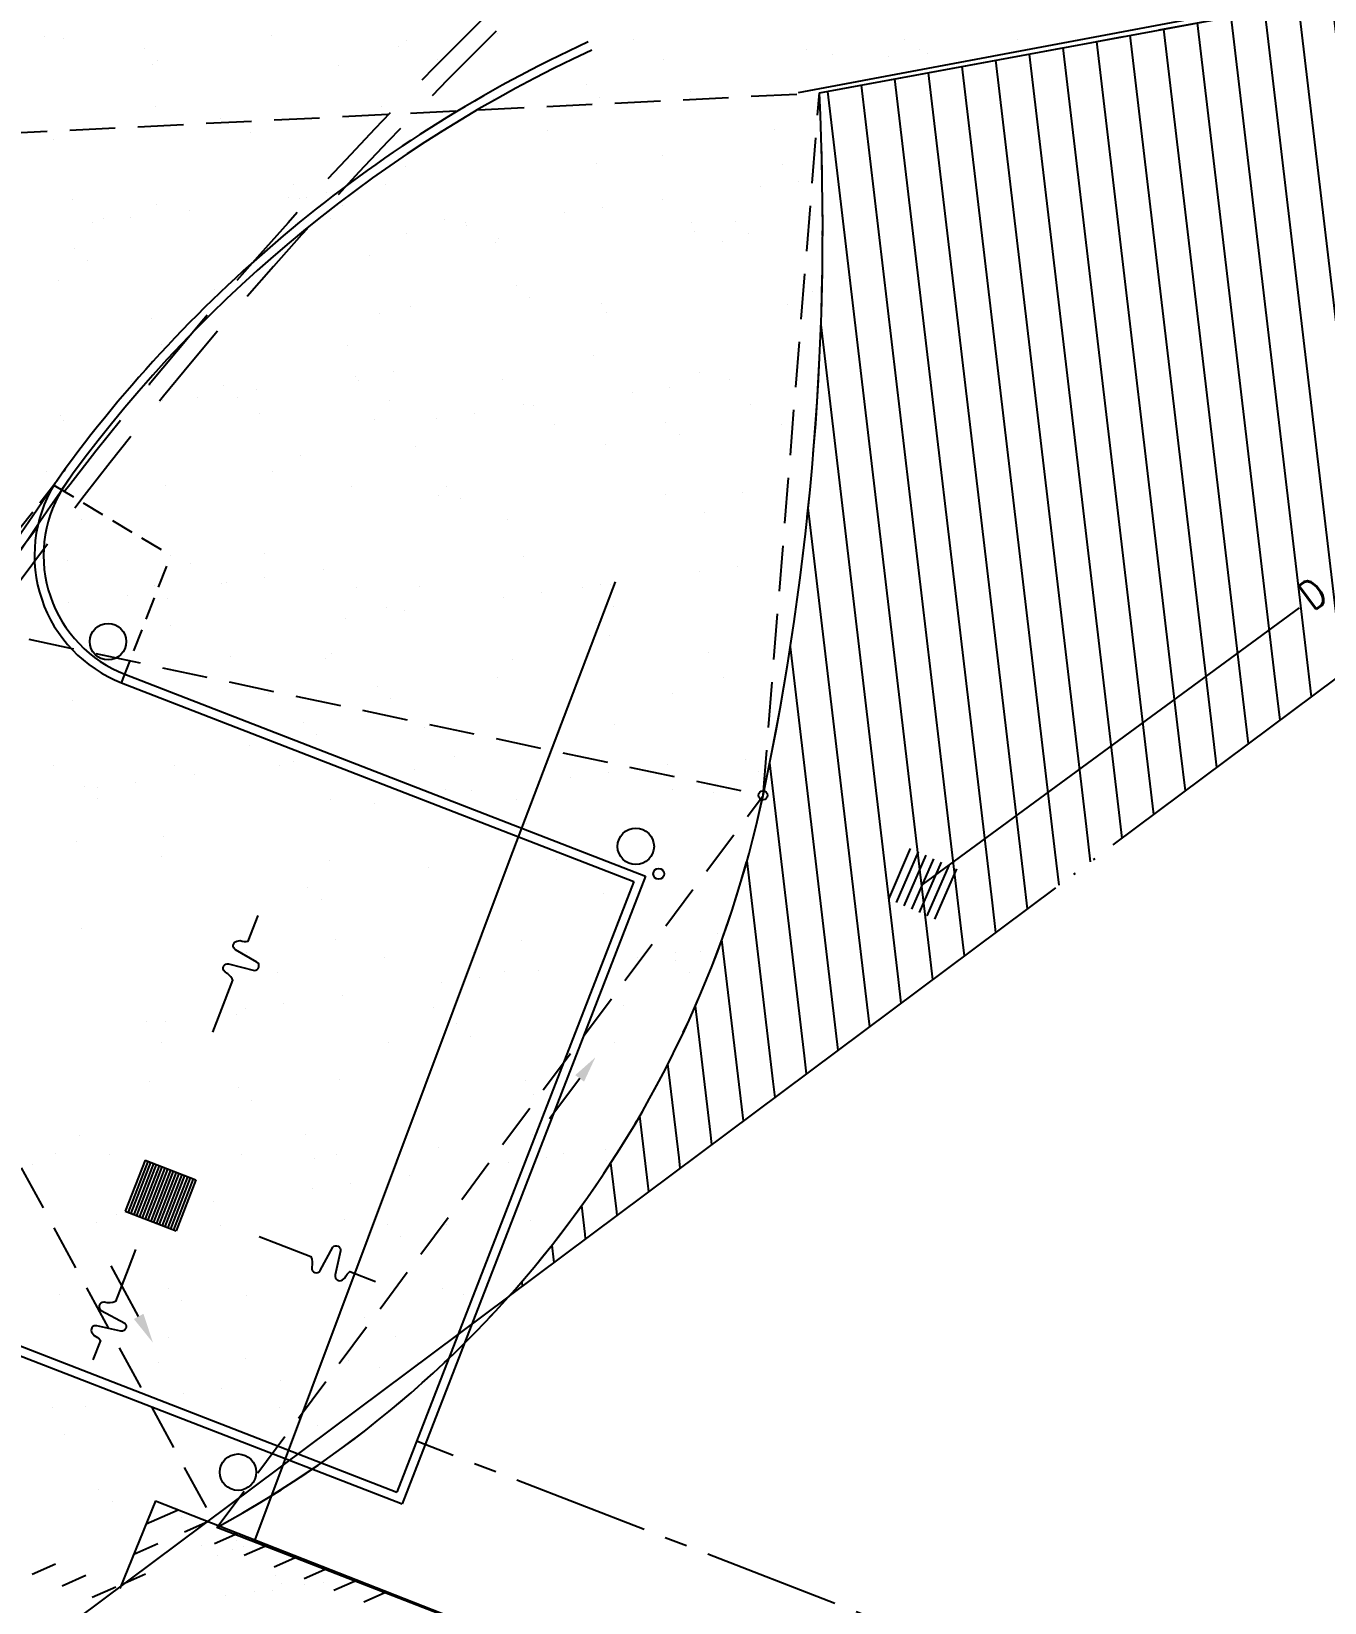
# Model space of a CAD drawing. Header units: feet. Extents: x 308 to 1449, y -4548 to -3843.
# Drawn here: x 739.7 to 810.8, y -4246.2 to -4159.9 of the extents above; entities that cross this region are included whole.
import ezdxf

# ---------------------------------------------------------------- set-up
doc = ezdxf.new("R2010")
doc.units = ezdxf.units.FT
doc.header["$LTSCALE"] = 10
doc.header["$MEASUREMENT"] = 0
for name, pattern in [('2DOTS-3', [4.125, 3.75, -0.125, 0, -0.125, 0, -0.125]), ('DASHED', [0.75, 0.5, -0.25]), ('HIDDEN', [0.375, 0.25, -0.125]), ('HIDDEN2', [0.1875, 0.125, -0.0625]), ('xsite$0$CENTER2', [1.125, 0.75, -0.125, 0.125, -0.125]), ('XSITE-EXST$0$PL', [4.8999999999999995, 1, -0.2, 0.15, -0.2, 0.15, -0.2, 3])]:
    doc.linetypes.add(name, pattern=pattern)
doc.layers.get('0').update_dxf_attribs({"linetype": 'CONTINUOUS'})
for name, color, linetype in [('A-WALL-SHFT', 6, 'CONTINUOUS'), ('HATCH', 8, 'CONTINUOUS'), ('Mat Footing Dewatering Pump', 80, 'CONTINUOUS'), ('PL 1098 Red', 3, 'CONTINUOUS'), ('RAD', 4, 'HIDDEN'), ('SLN', 6, 'CONTINUOUS'), ('Utilities Per Plan', 8, 'CONTINUOUS'), ('xsite$0$A-SITE-CURB-EXST', 6, 'CONTINUOUS'), ('xsite$0$Baseline', 8, 'xsite$0$CENTER2'), ('xsite$0$S-COL-OFF', 6, 'CONTINUOUS'), ('xsite$0$SLN', 6, 'CONTINUOUS'), ('XSITE-EXST$0$PL', 3, 'XSITE-EXST$0$PL')]:
    doc.layers.add(name, color=color, linetype=linetype)
doc.layers.add('alta hide', color=16, linetype='CONTINUOUS', plot=False)
doc.styles.add('STAN', font='ROMANS.SHX', dxfattribs={"width": 0.8})

# ---------------------------------------------------------------- blocks, each defined once
blk = doc.blocks.new('A$C5F951A37')
at = {"layer": 'XSITE-EXST$0$PL'}
blk.add_lwpolyline([(85.95931674752126, 148.1042525004464), (254.9441074893193, 149.5789604284535), (254.9441074906499, -256.561039571546), (123.9041074906527, -256.561039571975), (123.9041074900166, -64.08103957197432), (2.904107490018077, -64.08103957237518), (2.904107490005572, -60.39103957237512), (-31.30589250999355, -60.39103957248676, 0.2192009770078014), (-17.86829760447881, -12.02675239915175, 0.06481315287474435), (-28.94243637533259, 25.08127745941306), (49.3321856914954, 73.42466935837388, 0.2632780284372132), (80.17167739954266, 129.521496525314), (80.09226689409115, 136.0210114281213, -0.2363771854034441), (85.95914907173005, 148.1041238272473)], format="xyb", dxfattribs=at)
blk = doc.blocks.new('A$C54E400CE')
at = {"linetype": 'HIDDEN', "rotation": 338.8}
blk.add_blockref('A$C5F951A37', (51.02611247658808, 331.3920180059567), dxfattribs=at)

msp = doc.modelspace()

# ---------------------------------------------------------------- hatches: boundary and pattern name
at = {"layer": 'alta hide'}
h = msp.add_hatch(dxfattribs=at)
h.set_pattern_fill('LINE', color=256, scale=15, angle=96.74929024682076, style=0)
h.set_pattern_definition([(96.74929024682076, (0, 0), (-1.862006086643911, -0.2203595545943664), [])])
h.paths.add_polyline_path([(836.366286628987, -4162.986891108347), (822.1038036289871, -4164.793582108347), (821.7896283710129, -4162.313401891653), (836.0521113710129, -4160.506710891654)], flags=16)
edge = h.paths.add_edge_path()
edge.add_line((765.9624853464591, -4229.355327318701), (878.4424955720302, -4145.362519890591))
edge.add_arc((861.6131698967332, -4082.578972704126), 65.00000000000271, 280.500000000004, 285.00555555555957, ccw=False)
edge.add_line((873.4584790537277, -4146.490541695784), (782.9990275578439, -4163.256210041061))
edge.add_arc((633.1823952574756, -4170.670836543874), 149.9999999999998, -12.000000000000284, 2.8333333333329733, ccw=False)
edge.add_arc((721.2156793235177, -4189.382888717471), 60.00000000000042, 318.22499999999945, 347.9999999999989, ccw=False)
edge.add_line((823.0108628662157, -4182.97311359374), (825.2618031337844, -4181.885332406259))
edge.add_line((817.8464001337843, -4166.54067540626), (825.2618031337844, -4181.885332406259))
edge.add_line((815.5954598662156, -4167.62845659374), (817.8464001337843, -4166.54067540626))
edge.add_line((815.5954598662156, -4167.62845659374), (823.0108628662157, -4182.97311359374))
h.paths.add_polyline_path([(783.3653240581898, -4166.291228864906), (824.2027340633953, -4182.73455480041), (828.0548059355557, -4177.471366025335), (787.2173959303502, -4161.028040089831)], flags=24)
h.paths.add_polyline_path([(783.4026684251353, -4176.361330206134), (817.6646303898111, -4190.455387429152), (822.8007262193584, -4183.43780239572), (788.5387642546825, -4169.343745172702)], flags=24)
h.paths.add_polyline_path([(785.5103915048402, -4184.131149677793), (806.0729594763891, -4192.807550990534), (810.5452061851094, -4186.69700075734), (789.9826382135604, -4178.020599444599)], flags=24)
h.paths.add_polyline_path([(823.0250335010161, -4174.806834959767), (843.0140557990733, -4182.560065742336), (845.3284530476014, -4176.593193414557), (825.3394307495442, -4168.839962631989)], flags=24)
h.paths.add_polyline_path([(830.7839293999994, -4169.526242374126), (848.7839942554638, -4176.508007407186), (851.0983915039919, -4170.541135079407), (833.0983266485275, -4163.559370046348)], flags=24)

# ---------------------------------------------------------------- linework, layer by layer
for p, q in [((769.8247081284844, -4217.408375166237), (768.1642728277044, -4219.63379103467)), ((745.5856180479747, -4230.488548794679, -0.01714200000000014), (744.0693552990612, -4227.701163098038, -0.01714200000000014))]:
    msp.add_line(p, q)
for points in [[(770.0651547794229, -4217.587778087208), (769.5842614775469, -4217.228972245266), (770.6858421491439, -4216.254231241735)], [(745.3220854233628, -4230.631903444989, -0.01714200000000014), (745.8491506725857, -4230.345194144368, -0.01714200000000014), (746.3719813809722, -4231.934141195026, -0.01714200000000014)]]:
    msp.add_solid(points)
at = {"layer": 'A-WALL-SHFT'}
for points in [[(749.6629516671313, -4214.866232504982), (750.0691599798446, -4213.818964953144), (750.7696814944995, -4212.012912667405, 0.1515463823365198), (750.353497461053, -4211.579768371488), (750.3183726132123, -4211.54928048728, -0.7666861180246325), (750.5293716051992, -4211.114963107623), (751.9535947717409, -4211.475665806171, 0.7409134880173917), (752.0863814060526, -4211.016134427764), (750.9162350749955, -4210.338065403828, -0.7065163883176606), (750.9840060477179, -4209.871690589446), (751.1602957103835, -4209.836629810383, 0.1404191536680058), (751.5981625307215, -4209.876961040141), (752.1457218073315, -4208.465268947306)], [(752.2032367167307, -4226.089397077324), (753.250992510191, -4226.494344377253), (755.0578867869743, -4227.192691227928, -0.1515463823365198), (755.0978321618792, -4227.792047130381), (755.0967173077784, -4227.838544690742, 0.7666861180246325), (755.5598830655063, -4227.975035136415), (756.2523179299263, -4226.679252738252, -0.7409134880173917), (756.6814543400742, -4226.890542396015), (756.3947364088622, -4228.212212878861, 0.7065163883176606), (756.7851495548387, -4228.476174898256), (756.9297845546995, -4228.369460231004, -0.1404191536680058), (757.1948342060841, -4228.018600369026), (758.6071844371735, -4228.564459829983)], [(745.4196980607323, -4226.818642868478), (745.0134897480191, -4227.865910420316), (744.3129682333641, -4229.671962706056, -0.1515463823365198), (743.7135646782771, -4229.71118653721), (743.6670684936871, -4229.710015709365, 0.7666861180246325), (743.5300205801149, -4230.173016821974), (744.824968474529, -4230.867011069504, -0.7409134880173917), (744.6131623681708, -4231.295892814629), (743.2918379989015, -4231.007584041814, 0.7065163883176606), (743.0274061848011, -4231.397679142943), (743.1339466606607, -4231.54244250293, -0.1404191536680058), (743.4844871971422, -4231.807914333319), (743.0682964455119, -4232.880918149134)]]:
    msp.add_lwpolyline(points, format="xyb", dxfattribs=at)
at = {"layer": 'HATCH'}
for p, q in [((740.4289220676002, -4160.147123743708), (740.4289220676002, -4160.147123743708)), ((741.4453083920764, -4160.247014079305), (741.4453083920764, -4160.247014079305)), ((752.885489514607, -4160.124487529561), (752.885489514607, -4160.124487529561)), ((760.2996887806243, -4160.368107310653), (760.2996887806243, -4160.368107310653)), ((765.3273940428605, -4159.967175424174), (765.3273940428605, -4159.967175424174)), ((772.75625622763, -4160.345471096504), (772.75625622763, -4160.345471096504)), ((787.6728236746358, -4160.322834882356), (787.6728236746358, -4160.322834882356)), ((793.9011073981379, -4160.311516775282), (793.9011073981379, -4160.311516775282)), ((745.8848644542005, -4160.787014663838), (745.8848644542005, -4160.787014663838)), ((746.6221417910107, -4161.462604871454), (746.6221417910107, -4161.462604871454)), ((759.8942762025321, -4160.682458957539), (759.8942762025321, -4160.682458957539)), ((761.98647167225, -4161.442706527347), (761.98647167225, -4161.442706527347)), ((774.4430391192558, -4161.420070313198), (774.4430391192558, -4161.420070313198)), ((782.2879313969445, -4160.871452597777), (782.2879313969445, -4160.871452597777)), ((783.7164141974733, -4161.135443704681), (783.7164141974733, -4161.135443704681)), ((786.7726159513694, -4161.234597903795), (786.7726159513694, -4161.234597903795)), ((788.5162151204487, -4160.860134490703), (788.5162151204487, -4160.860134490703)), ((788.9515964251693, -4161.068667639891), (788.9515964251693, -4161.068667639891)), ((746.3219078877298, -4161.688917118133), (746.3219078877298, -4161.688917118133)), ((756.5542663410325, -4161.737993417255), (756.5542663410325, -4161.737993417255)), ((770.1794963498029, -4162.81311216975), (770.1794963498029, -4162.81311216975)), ((775.9028336138329, -4163.180694413751), (775.9028336138329, -4163.180694413751)), ((746.5013404774529, -4164.015680923805), (746.5013404774529, -4164.015680923805)), ((758.9579079244597, -4163.993044709658), (758.9579079244597, -4163.993044709658)), ((765.0992607555208, -4163.569926343514), (765.0992607555208, -4163.569926343514)), ((770.916773686613, -4163.488702377365), (770.916773686613, -4163.488702377365)), ((750.1020908207545, -4164.651390651399), (750.1020908207545, -4164.651390651399)), ((740.9271051737494, -4165.828494835392), (740.9271051737494, -4165.828494835392)), ((751.7306780320619, -4165.439262905628), (751.7306780320619, -4165.439262905628)), ((762.201042487451, -4165.305710776049), (762.201042487451, -4165.305710776049)), ((768.0588900821027, -4165.311263707444), (768.0588900821027, -4165.311263707444)), ((780.5154575291085, -4165.288627493295), (780.5154575291085, -4165.288627493295)), ((774.3967227163569, -4166.677488157311), (774.3967227163569, -4166.677488157311)), ((758.8922672683235, -4166.999404637102), (758.8922672683235, -4166.999404637102)), ((760.2756724465502, -4167.271195831888), (760.2756724465502, -4167.271195831888)), ((770.7460369019399, -4167.137643702307), (770.7460369019399, -4167.137643702307)), ((780.9783953552413, -4167.186720001429), (780.9783953552413, -4167.186720001429)), ((754.0833884395291, -4168.299577772524), (754.0833884395291, -4168.299577772524)), ((759.1523231053499, -4168.272443534724), (759.1523231053499, -4168.272443534724)), ((779.7824696108295, -4168.420730790074), (779.7824696108295, -4168.420730790074)), ((781.8645038197145, -4168.146625786412), (781.8645038197145, -4168.146625786412)), ((741.9726526210893, -4169.088933456414), (741.9726526210893, -4169.088933456414)), ((753.8183497511587, -4168.974674448868), (753.8183497511587, -4168.974674448868)), ((754.4292200680941, -4169.066297242265), (754.4292200680941, -4169.066297242265)), ((754.8206657763393, -4168.975167980139), (754.8206657763393, -4168.975167980139)), ((755.9003839600438, -4168.700569445205), (755.9003839600438, -4168.700569445205)), ((774.349351770501, -4169.13601432344), (774.349351770501, -4169.13601432344)), ((743.659435512715, -4170.163532673108), (743.659435512715, -4170.163532673108)), ((745.1332927655242, -4170.118083892715), (745.1332927655242, -4170.118083892715)), ((746.5738813201689, -4169.396212194185), (746.5738813201689, -4169.396212194185)), ((748.3852319108303, -4169.689957982233), (748.3852319108303, -4169.689957982233)), ((756.1160029597198, -4170.140896458959), (756.1160029597198, -4170.140896458959)), ((756.8062397734706, -4169.445288493308), (756.8062397734706, -4169.445288493308)), ((769.0153784163099, -4169.838245237584), (769.0153784163099, -4169.838245237584)), ((771.0974126251949, -4169.564140233922), (771.0974126251949, -4169.564140233922)), ((743.0512585566391, -4170.392188896377), (743.0512585566391, -4170.392188896377)), ((760.3303214306753, -4170.981654681431), (760.3303214306753, -4170.981654681431)), ((762.3722162980673, -4170.188190417048), (762.3722162980673, -4170.188190417048)), ((763.5302022257363, -4170.38451624005), (763.5302022257363, -4170.38451624005)), ((763.5822605759814, -4170.553528770949), (763.5822605759814, -4170.553528770949)), ((775.9867696727439, -4170.361880025904), (775.9867696727439, -4170.361880025904)), ((776.1548070462707, -4170.887989489802), (776.1548070462707, -4170.887989489802)), ((778.3780203351315, -4170.325675278435), (778.3780203351315, -4170.325675278435)), ((779.1152976719417, -4171.001265486051), (779.1152976719417, -4171.001265486051)), ((742.0588820212395, -4171.81028003226), (742.0588820212395, -4171.81028003226)), ((765.216985117362, -4171.459115456744), (765.216985117362, -4171.459115456744)), ((765.3512341879594, -4171.277221419567), (765.3512341879594, -4171.277221419567)), ((777.6735525643696, -4171.436479242598), (777.6735525643696, -4171.436479242598)), ((742.7961593580496, -4172.485870239876), (742.7961593580496, -4172.485870239876)), ((758.3006148060831, -4172.163953760085), (758.3006148060831, -4172.163953760085)), ((741.1790786061885, -4173.535789911444), (741.1790786061885, -4173.535789911444)), ((751.9826514644999, -4173.146557981681), (751.9826514644999, -4173.146557981681)), ((749.7318539225678, -4174.032089853205), (749.7318539225678, -4174.032089853205)), ((766.353513916842, -4173.836377538172), (766.353513916842, -4173.836377538172)), ((782.5952467016855, -4174.190051265997), (782.5952467016855, -4174.190051265997)), ((758.8328360802096, -4175.35030885099), (758.8328360802096, -4175.35030885099)), ((760.5276458789888, -4174.97849090794), (760.5276458789888, -4174.97849090794)), ((767.0907912536521, -4174.511967745788), (767.0907912536521, -4174.511967745788)), ((770.9980103343777, -4174.844938778358), (770.9980103343777, -4174.844938778358)), ((771.2894035272147, -4175.327672636841), (771.2894035272147, -4175.327672636841)), ((781.2303687876805, -4174.894015077482), (781.2303687876805, -4174.894015077482)), ((746.2761083877934, -4175.674656019822), (746.2761083877934, -4175.674656019822)), ((746.8258547526069, -4177.103507270238), (746.8258547526069, -4177.103507270238)), ((757.058213205909, -4177.152583569361), (757.058213205909, -4177.152583569361)), ((770.5707402833959, -4177.700753525733), (770.5707402833959, -4177.700753525733)), ((759.5883683334923, -4178.571639258615), (759.5883683334923, -4178.571639258615)), ((776.4067804787098, -4178.595284565855), (776.4067804787098, -4178.595284565855)), ((745.2031660662032, -4179.105342385813), (745.2031660662032, -4179.105342385813)), ((750.2574060065681, -4179.322843140946), (750.2574060065681, -4179.322843140946)), ((752.0732162842788, -4179.561027795642), (752.0732162842788, -4179.561027795642)), ((757.5063341246073, -4178.845744262277), (757.5063341246073, -4178.845744262277)), ((757.659733513209, -4179.082706171665), (757.659733513209, -4179.082706171665)), ((765.6032076203973, -4178.984516495618), (765.6032076203973, -4178.984516495618)), ((774.7853969986429, -4179.43521004733), (774.7853969986429, -4179.43521004733)), ((778.037336143949, -4179.007084136848), (778.037336143949, -4179.007084136848)), ((746.7392429300877, -4180.263258709786), (746.7392429300877, -4180.263258709786)), ((746.8899489578289, -4180.179941602507), (746.8899489578289, -4180.179941602507)), ((748.8212771389727, -4179.989153706124), (748.8212771389727, -4179.989153706124)), ((750.9946833433783, -4179.998433348562), (750.9946833433783, -4179.998433348562)), ((759.3465164048347, -4180.157305388359), (759.3465164048347, -4180.157305388359)), ((766.7607156708508, -4180.40092516945), (766.7607156708508, -4180.40092516945)), ((767.2702449494294, -4180.424598584357), (767.2702449494294, -4180.424598584357)), ((772.7033627897579, -4179.709315050992), (772.7033627897579, -4179.709315050992)), ((779.2172831178559, -4180.378288955301), (779.2172831178559, -4180.378288955301)), ((741.3061250897592, -4180.978542243151), (741.3061250897592, -4180.978542243151)), ((741.4310520386265, -4181.243084987497), (741.4310520386265, -4181.243084987497)), ((752.2346248969384, -4180.853853057734), (752.2346248969384, -4180.853853057734)), ((758.5462338651066, -4181.211455785472), (758.5462338651066, -4181.211455785472)), ((761.9362715952383, -4181.126829498501), (761.9362715952383, -4181.126829498501)), ((764.0183058041233, -4180.852724494839), (764.0183058041233, -4180.852724494839)), ((774.5520379021706, -4181.348940646858), (774.5520379021706, -4181.348940646858)), ((768.4474985624765, -4181.475524386144), (768.4474985624765, -4181.475524386144)), ((775.2893152389807, -4182.024530854474), (775.2893152389807, -4182.024530854474)), ((780.9040660094817, -4181.452888171995), (780.9040660094817, -4181.452888171995)), ((760.7796193114266, -4182.685785983991), (760.7796193114266, -4182.685785983991)), ((771.2499837668169, -4182.552233854411), (771.2499837668169, -4182.552233854411)), ((781.4823422201189, -4182.601310153534), (781.4823422201189, -4182.601310153534)), ((754.4746323731221, -4183.187219128507), (754.4746323731221, -4183.187219128507)), ((740.5057999206751, -4184.071134996751), (740.5057999206751, -4184.071134996751)), ((747.0778281850454, -4184.810802346291), (747.0778281850454, -4184.810802346291)), ((752.9623673676816, -4184.048498782604), (752.9623673676816, -4184.048498782604)), ((757.3101866383477, -4184.859878645413), (757.3101866383477, -4184.859878645413)), ((762.0633495253236, -4185.366717780388), (762.0633495253236, -4185.366717780388)), ((762.5275314838813, -4184.859642906596), (762.5275314838813, -4184.859642906596)), ((763.2648088206914, -4185.535233114212), (763.2648088206914, -4185.535233114212)), ((774.5199169723293, -4185.344081566241), (774.5199169723293, -4185.344081566241)), ((778.7692642687246, -4185.213316634419), (778.7692642687246, -4185.213316634419)), ((776.6587539111482, -4186.302579641907), (776.6587539111482, -4186.302579641907)), ((742.4501259548332, -4186.697921388244), (742.4501259548332, -4186.697921388244)), ((765.8551810528364, -4186.691811571671), (765.8551810528364, -4186.691811571671)), ((741.683025471065, -4188.95038006355), (741.683025471065, -4188.95038006355)), ((748.4336795113163, -4189.121751315211), (748.4336795113163, -4189.121751315211)), ((752.486598329377, -4188.561148133786), (752.486598329377, -4188.561148133786)), ((766.7447578504352, -4188.724018894158), (766.7447578504352, -4188.724018894158)), ((752.5092615124213, -4189.860223519534), (752.5092615124213, -4189.860223519534)), ((755.7612006577274, -4189.432097609052), (755.7612006577274, -4189.432097609052)), ((776.3913471632069, -4189.580384864401), (776.3913471632069, -4189.580384864401)), ((778.4733813720919, -4189.306279860739), (778.4733813720919, -4189.306279860739)), ((744.9941094632078, -4190.849612056561), (744.9941094632078, -4190.849612056561)), ((746.4314235736078, -4190.346108509369), (746.4314235736078, -4190.346108509369)), ((750.120462402942, -4190.196350531905), (750.120462402942, -4190.196350531905)), ((750.4272273035363, -4190.134328523196), (750.4272273035363, -4190.134328523196)), ((757.5346616689591, -4190.439970312997), (757.5346616689591, -4190.439970312997)), ((761.0315927438658, -4190.393081060044), (761.0315927438658, -4190.393081060044)), ((767.7062901775723, -4190.723794308248), (767.7062901775723, -4190.723794308248)), ((769.9912291159648, -4190.417334098848), (769.9912291159648, -4190.417334098848)), ((770.9582293228784, -4190.295668397766), (770.9582293228784, -4190.295668397766)), ((771.5019571992552, -4190.259528930464), (771.5019571992552, -4190.259528930464)), ((741.7421703179017, -4191.277737967043), (741.7421703179017, -4191.277737967043)), ((747.168700910418, -4191.021698716984), (747.168700910418, -4191.021698716984)), ((759.2214445605848, -4191.514569529691), (759.2214445605848, -4191.514569529691)), ((760.1911381283588, -4191.713182845276), (760.1911381283588, -4191.713182845276)), ((765.6242559686873, -4190.99789931191), (765.6242559686873, -4190.99789931191)), ((771.6780120075905, -4191.491933315542), (771.6780120075905, -4191.491933315542)), ((747.329801617484, -4192.518097422343), (747.329801617484, -4192.518097422343)), ((756.9391989830527, -4192.141308755758), (756.9391989830527, -4192.141308755758)), ((770.7260554692099, -4192.372206015282), (770.7260554692099, -4192.372206015282)), ((771.46333280602, -4193.047796222898), (771.46333280602, -4193.047796222898)), ((743.736313365789, -4194.08754392615), (743.736313365789, -4194.08754392615)), ((750.6486499401618, -4194.21048449693), (750.6486499401618, -4194.21048449693)), ((755.8747960319728, -4194.350030348601), (755.8747960319728, -4194.350030348601)), ((756.1928808127948, -4194.064907712002), (756.1928808127948, -4194.064907712002)), ((776.9107273435872, -4194.009874717959), (776.9107273435872, -4194.009874717959)), ((766.1071544852748, -4194.399106647723), (766.1071544852748, -4194.399106647723)), ((758.7015490509214, -4195.882908275019), (758.7015490509214, -4195.882908275019)), ((765.2938629704375, -4195.383126709788), (765.2938629704375, -4195.383126709788)), ((777.7504304174432, -4195.360490495639), (777.7504304174432, -4195.360490495639)), ((741.9349989035036, -4196.657675139602), (741.9349989035036, -4196.657675139602)), ((752.7385717618151, -4196.26844320984), (752.7385717618151, -4196.26844320984)), ((759.4388263877315, -4196.558498482635), (759.4388263877315, -4196.558498482635)), ((774.9432818357639, -4196.236582002844), (774.9432818357639, -4196.236582002844)), ((754.6299475589365, -4197.858671618054), (754.6299475589365, -4197.858671618054)), ((755.3672248957466, -4198.53426182567), (755.3672248957466, -4198.53426182567)), ((761.2835661763041, -4198.100376136096), (761.2835661763041, -4198.100376136096)), ((771.7539306316942, -4197.966824006516), (771.7539306316942, -4197.966824006516)), ((751.6641929564302, -4199.13816024461), (751.6641929564302, -4199.13816024461)), ((740.8944084010494, -4200.235395675451), (740.8944084010494, -4200.235395675451)), ((747.5817750499222, -4200.225392498397), (747.5817750499222, -4200.225392498397)), ((753.3509758480559, -4200.212759461304), (753.3509758480559, -4200.212759461304)), ((754.1152116769857, -4200.005398336604), (754.1152116769857, -4200.005398336604)), ((762.9187754174753, -4199.74728426258), (762.9187754174753, -4199.74728426258)), ((774.6462136963272, -4200.166738211176), (774.6462136963272, -4200.166738211176)), ((778.9245794545385, -4199.884769123968), (778.9245794545385, -4199.884769123968)), ((745.4301546913512, -4201.148807780452), (745.4301546913512, -4201.148807780452)), ((748.6820938366573, -4200.72068186997), (748.6820938366573, -4200.72068186997)), ((760.7651751140736, -4200.456379242396), (760.7651751140736, -4200.456379242396)), ((769.3122403421361, -4200.86896912532), (769.3122403421361, -4200.86896912532)), ((771.3942745510211, -4200.594864121658), (771.3942745510211, -4200.594864121658)), ((773.2217425610787, -4200.433743028248), (773.2217425610787, -4200.433743028248)), ((779.6618567913487, -4200.560359331584), (779.6618567913487, -4200.560359331584)), ((742.6054411406469, -4201.369373877792), (742.6054411406469, -4201.369373877792)), ((743.3427184774571, -4202.044964085408), (743.3427184774571, -4202.044964085408)), ((743.3481204824661, -4201.422912784114), (743.3481204824661, -4201.422912784114)), ((756.1267694644112, -4202.057325424653), (756.1267694644112, -4202.057325424653)), ((760.6271833565015, -4202.012378569168), (760.6271833565015, -4202.012378569168)), ((762.4519580056993, -4201.53097845909), (762.4519580056993, -4201.53097845909)), ((763.8791225018076, -4201.584252658686), (763.8791225018076, -4201.584252658686)), ((766.3591279177137, -4202.106401723775), (766.3591279177137, -4202.106401723775)), ((774.9085254527045, -4201.508342244942), (774.9085254527045, -4201.508342244942)), ((777.162700776025, -4201.717169794012), (777.162700776025, -4201.717169794012)), ((758.5451491476165, -4202.28648357283), (758.5451491476165, -4202.28648357283)), ((766.90007303625, -4203.395471383705), (766.90007303625, -4203.395471383705)), ((742.1869723359417, -4204.364970215656), (742.1869723359417, -4204.364970215656)), ((746.9668268109021, -4204.103952855548), (746.9668268109021, -4204.103952855548)), ((767.6373503730601, -4204.07106159132), (767.6373503730601, -4204.07106159132)), ((746.8226675072009, -4205.233749865353), (746.8226675072009, -4205.233749865353)), ((756.0678089685448, -4205.422171853334), (756.0678089685448, -4205.422171853334)), ((768.5243764155521, -4205.399535639187), (768.5243764155521, -4205.399535639187)), ((786.8081563852936, -4207.557414479546, 4.722494), (788.0151320869973, -4204.781884226433, 4.722494)), ((787.2322888014371, -4207.741854018627, 4.722494), (788.4392645031407, -4204.966323765514, 4.722494)), ((787.6564212175804, -4207.92629355771, 4.722494), (788.8633969192845, -4205.150763304595, 4.722494)), ((788.0805536337236, -4208.11073309679, 4.722494), (789.287529335427, -4205.335202843677, 4.722494)), ((788.5046860498671, -4208.295172635871, 4.722494), (789.7116617515708, -4205.519642382757, 4.722494)), ((761.5355396087431, -4205.807671212148), (761.5355396087431, -4205.807671212148)), ((772.005904064132, -4205.674119082569), (772.005904064132, -4205.674119082569)), ((788.9288184660102, -4208.479612174951, 4.722494), (790.1357941677138, -4205.704081921838, 4.722494)), ((789.3529508821537, -4208.664051714033, 4.722494), (790.5599265838575, -4205.888521460919, 4.722494)), ((754.8755666179597, -4206.906173643442), (754.8755666179597, -4206.906173643442)), ((771.117299402804, -4207.259847371266), (771.117299402804, -4207.259847371266)), ((755.6128439547699, -4207.581763851058), (755.6128439547699, -4207.581763851058)), ((742.4381389545374, -4209.177205388156), (742.4381389545374, -4209.177205388156)), ((756.3787428968501, -4209.764620500705), (756.3787428968501, -4209.764620500705)), ((766.6111013501516, -4209.813696799828), (766.6111013501516, -4209.813696799828)), ((777.4146742084628, -4209.424464870065), (777.4146742084628, -4209.424464870065)), ((751.5391211121789, -4210.495424385941), (751.5391211121789, -4210.495424385941)), ((763.995688559186, -4210.472788171794), (763.995688559186, -4210.472788171794)), ((773.0002247155849, -4210.74003893873), (773.0002247155849, -4210.74003893873)), ((775.0822589244699, -4210.465933935068), (775.0822589244699, -4210.465933935068)), ((776.4522560061932, -4210.450151957647), (776.4522560061932, -4210.450151957647)), ((753.2259040038047, -4211.570023602635), (753.2259040038047, -4211.570023602635)), ((759.0927929845137, -4210.770549631004), (759.0927929845137, -4210.770549631004)), ((765.6824714508117, -4211.547387388488), (765.6824714508117, -4211.547387388488)), ((767.5671068752564, -4211.455322472096), (767.5671068752564, -4211.455322472096)), ((775.0985970215786, -4210.90803449239), (775.0985970215786, -4210.90803449239)), ((775.8358743583888, -4211.583624700006), (775.8358743583888, -4211.583624700006)), ((762.2331335210653, -4212.15755338624), (762.2331335210653, -4212.15755338624)), ((764.3151677299503, -4211.883448382578), (764.3151677299503, -4211.883448382578)), ((753.5480765354307, -4213.300962830087), (753.5480765354307, -4213.300962830087)), ((756.8000156807368, -4212.872836919605), (756.8000156807368, -4212.872836919605)), ((750.9839401828697, -4213.904198217964), (750.9839401828697, -4213.904198217964)), ((751.4660423265457, -4213.575067833749), (751.4660423265457, -4213.575067833749)), ((761.7875130411809, -4213.514966288201), (761.7875130411809, -4213.514966288201)), ((772.2578774965698, -4213.381414158622), (772.2578774965698, -4213.381414158622)), ((746.0329244862172, -4214.290351367114), (746.0329244862172, -4214.290351367114)), ((747.0682865662243, -4214.28125189074), (747.0682865662243, -4214.28125189074)), ((763.0740906032884, -4214.418736752128), (763.0740906032884, -4214.418736752128)), ((746.8417549666514, -4215.46121699688), (746.8417549666514, -4215.46121699688)), ((759.2983224136574, -4215.438580782732), (759.2983224136574, -4215.438580782732)), ((763.8113679400985, -4215.094326959744), (763.8113679400985, -4215.094326959744)), ((771.7548898606644, -4215.415944568585), (771.7548898606644, -4215.415944568585)), ((746.160351873899, -4217.605467706338), (746.160351873899, -4217.605467706338)), ((756.6307163292879, -4217.471915576758), (756.6307163292879, -4217.471915576758)), ((766.8630747825894, -4217.520991875881), (766.8630747825894, -4217.520991875881)), ((751.0495841849989, -4217.929439011865), (751.0495841849989, -4217.929439011865)), ((767.2913169698423, -4218.283112739689), (767.2913169698423, -4218.283112739689)), ((751.7868615218091, -4218.60502921948), (751.7868615218091, -4218.60502921948)), ((742.3130671102876, -4220.534469529488), (742.3130671102876, -4220.534469529488)), ((754.7696345572925, -4220.51183331534), (754.7696345572925, -4220.51183331534)), ((767.2262020042986, -4220.489197101192), (767.2262020042986, -4220.489197101192)), ((741.003555162006, -4221.562416994894), (741.003555162006, -4221.562416994894)), ((743.9998500019134, -4221.609068746182), (743.9998500019134, -4221.609068746182)), ((751.2359136153075, -4221.611493294017), (751.2359136153075, -4221.611493294017)), ((755.2668105515529, -4221.793814999426), (755.2668105515529, -4221.793814999426)), ((756.4564174489183, -4221.586432532034), (756.4564174489183, -4221.586432532034)), ((762.0394864736187, -4221.222261364254), (762.0394864736187, -4221.222261364254)), ((768.0031521033989, -4221.754518195989), (768.0031521033989, -4221.754518195989)), ((768.9129848959243, -4221.563796317886), (768.9129848959243, -4221.563796317886)), ((771.255091248705, -4221.326392285507), (771.255091248705, -4221.326392285507)), ((771.272614588617, -4221.931299860814), (771.272614588617, -4221.931299860814)), ((739.7623551035207, -4222.115731479218), (739.7623551035207, -4222.115731479218)), ((760.4880000541854, -4222.743906733016), (760.4880000541854, -4222.743906733016)), ((765.9211178945138, -4222.028623199651), (765.9211178945138, -4222.028623199651)), ((755.1540266999942, -4223.44613764716), (755.1540266999942, -4223.44613764716)), ((757.2360609088793, -4223.172032643498), (757.2360609088793, -4223.172032643498)), ((749.7209088596658, -4224.161421180525), (749.7209088596658, -4224.161421180525)), ((743.2423041332645, -4225.304517259164), (743.2423041332645, -4225.304517259164)), ((744.3869355054746, -4224.863652094669), (744.3869355054746, -4224.863652094669)), ((746.4123253063368, -4225.312762782391), (746.4123253063368, -4225.312762782391)), ((746.4689697143597, -4224.589547091007), (746.4689697143597, -4224.589547091007)), ((756.8826897617257, -4225.179210652811), (756.8826897617257, -4225.179210652811)), ((767.1150482150292, -4225.228286951933), (767.1150482150292, -4225.228286951933)), ((750.0722684117661, -4225.477625926279), (750.0722684117661, -4225.477625926279)), ((759.2481081703276, -4225.442002120551), (759.2481081703276, -4225.442002120551)), ((759.9853855071377, -4226.117592328166), (759.9853855071377, -4226.117592328166)), ((762.528835858771, -4225.454989712131), (762.528835858771, -4225.454989712131)), ((741.2555285944438, -4229.269712070947), (741.2555285944438, -4229.269712070947)), ((747.2236017520391, -4228.952704380288), (747.2236017520391, -4228.952704380288)), ((747.9608790888493, -4229.628294587904), (747.9608790888493, -4229.628294587904)), ((751.4878870477453, -4229.31878837007), (751.4878870477453, -4229.31878837007)), ((762.2914599060585, -4228.929556440306), (762.2914599060585, -4228.929556440306)), ((763.4653345368815, -4229.306378108112), (763.4653345368815, -4229.306378108112)), ((745.5435805554013, -4230.550878458887), (745.5435805554013, -4230.550878458887)), ((758.0001480024073, -4230.528242244739), (758.0001480024073, -4230.528242244739)), ((747.230363447027, -4231.625477675581), (747.230363447027, -4231.625477675581)), ((759.686930894033, -4231.602841461433), (759.686930894033, -4231.602841461433)), ((746.6642987387746, -4233.020057858444), (746.6642987387746, -4233.020057858444)), ((751.4408281185931, -4232.817080367849), (751.4408281185931, -4232.817080367849)), ((757.1346631941656, -4232.886505728863), (757.1346631941656, -4232.886505728863)), ((760.9240452823277, -4233.043102456907), (760.9240452823277, -4233.043102456907)), ((753.4088932331142, -4234.032490993935), (753.4088932331142, -4234.032490993935)), ((758.8420110734427, -4233.317207460569), (758.8420110734427, -4233.317207460569)), ((748.0749198789231, -4234.734721908078), (748.0749198789231, -4234.734721908078)), ((750.1569540878081, -4234.460616904416), (750.1569540878081, -4234.460616904416)), ((740.8462144098742, -4235.516671069826), (740.8462144098742, -4235.516671069826)), ((742.6418020385946, -4235.450005441444), (742.6418020385946, -4235.450005441444)), ((753.3027818568797, -4235.494034855678), (753.3027818568797, -4235.494034855678)), ((755.4221257373678, -4236.465267488974), (755.4221257373678, -4236.465267488974)), ((741.5075020268816, -4236.977007147), (741.5075020268816, -4236.977007147)), ((751.7398604801851, -4237.026083446122), (751.7398604801851, -4237.026083446122)), ((743.397619319079, -4239.975969748711), (743.397619319079, -4239.975969748711)), ((744.1348966558892, -4240.651559956326), (744.1348966558892, -4240.651559956326)), ((746.9162721712145, -4240.727352934496), (746.9162721712145, -4240.727352934496)), ((745.9981801249555, -4241.888319319246), (747.7508727664583, -4241.115898693967)), ((747.4596879761021, -4241.011374436008), (747.4596879761021, -4241.011374436008)), ((747.9343300172085, -4241.530550083618), (747.9343300172085, -4241.530550083618)), ((748.1025901347414, -4242.326900289776), (749.3939584281845, -4241.757787667822)), ((749.7456757964678, -4242.968789263631), (751.0370440899108, -4242.399676641677)), ((745.3193997359376, -4243.553466555423), (746.6357796751342, -4242.973331173062)), ((749.062356378851, -4243.069675200706), (749.062356378851, -4243.069675200706)), ((750.7577180904174, -4243.314408763014), (750.7577180904174, -4243.314408763014)), ((750.9832371188205, -4242.776383968803), (750.9832371188205, -4242.776383968803)), ((751.3518757872256, -4243.114179072611), (751.3518757872256, -4243.114179072611)), ((751.3887614581939, -4243.610678237486), (752.6801297516371, -4243.041565615531)), ((739.7244910258104, -4244.653166242214), (741.0239089897233, -4244.080506089248)), ((749.9057478246639, -4243.606974809053), (749.9057478246639, -4243.606974809053)), ((753.0318471199204, -4244.252567211341), (754.3232154133632, -4243.683454589386)), ((754.6749327816464, -4244.894456185196), (755.9663010750892, -4244.32534356324)), ((741.3817927453989, -4245.288790126547), (742.6812107093118, -4244.716129973582)), ((744.6406193469193, -4245.218613791601), (745.9569992861161, -4244.638478409241)), ((753.0918503020974, -4244.708571962585), (753.0918503020974, -4244.708571962585)), ((753.4621031625841, -4245.189581656762), (753.4621031625841, -4245.189581656762)), ((754.6872257600859, -4245.238152118958), (754.6872257600859, -4245.238152118958)), ((755.7282428645284, -4245.101099617127), (755.7282428645284, -4245.101099617127)), ((756.3180184433722, -4245.536345159051), (757.6093867368156, -4244.967232537096)), ((757.3542124371814, -4244.887036661887), (757.3542124371814, -4244.887036661887)), ((743.0390944649874, -4245.92441401088), (744.3385124289006, -4245.351753857914)), ((750.3446972672685, -4245.809856840881), (750.3446972672685, -4245.809856840881)), ((751.9706668399216, -4245.595793885641), (751.9706668399216, -4245.595793885641)), ((752.9419570295903, -4245.541253399102), (752.9419570295903, -4245.541253399102)), ((757.9611041050987, -4246.178234132905), (759.2524723985416, -4245.609121510951)), ((759.1702407530928, -4245.529935292028), (759.1702407530928, -4245.529935292028))]:
    msp.add_line(p, q, dxfattribs=at)
at = {"layer": 'PL 1098 Red', "color": 5, "linetype": '2DOTS-3', "lineweight": 25}
for q in [(946.4481278451294, -4094.582458144696), (673.2050691473078, -4298.622727735257)]:
    msp.add_line((765.9418071485998, -4229.372920940864), q, dxfattribs=at)
at = {"layer": 'PL 1098 Red', "color": 3, "lineweight": 25, "ltscale": 25}
for p, q in [((782.9990275578439, -4163.256210041061), (873.4584790537274, -4146.49054169578)), ((781.7814284891174, -4254.460578288791), (749.8866312495338, -4242.089401746283))]:
    msp.add_line(p, q, dxfattribs=at)
for centre, radius, start, end in [((633.1823952574778, -4170.670836543877), 149.9999999999986, 348.0000000000352, 2.833333333312408), ((721.215679323519, -4189.382888717473), 60.00000000000001, 298.5450237677288, 348.0000000000352)]:
    msp.add_arc(centre, radius, start, end, dxfattribs=at)
at = {"layer": 'RAD'}
for p, q in [((633.1823952574778, -4170.670836543876), (782.9990275578448, -4163.256210041061)), ((779.9045353675474, -4201.857590166539), (782.9990275578448, -4163.256210041061)), ((721.215679323519, -4189.382888717474), (779.9045353675474, -4201.857590166539)), ((721.2157011875051, -4189.382876824047), (749.8866312495338, -4242.089401746283)), ((749.8866312495338, -4242.089401746283), (779.9045353675474, -4201.857590166539))]:
    msp.add_line(p, q, dxfattribs=at)
at = {"layer": 'SLN'}
for p, q in [((781.857405404192, -4163.227430821453), (873.9299109999993, -4145.927624)), ((771.7838100000009, -4190.120229000003, 5.076054999999984), (765.9923900000013, -4205.339600000001, 4.813477)), ((765.9923900000013, -4205.339600000001, 4.813477), (751.9637044645037, -4242.767294568928)), ((746.5105668720925, -4240.631359940848), (744.5528380781949, -4245.433954039153)), ((746.5105668720925, -4240.631359940848), (781.6769307885017, -4254.405641839999))]:
    msp.add_line(p, q, dxfattribs=at)
for centre, radius in [((779.9045343675671, -4201.85758916645), 0.25), ((774.1708647475328, -4206.169026215428, 4.798651), 0.3)]:
    msp.add_circle(centre, radius, dxfattribs=at)
for radius in [500.1094566605952, 499.6094566605952]:
    msp.add_arc((1153.266243436714, -4467.810283355285, 4.959314), radius, 145.4131939681974, 149.2918736233357, dxfattribs=at)
at = {"layer": 'Utilities Per Plan'}
msp.add_line((809.3733608573199, -4191.555287511968, 4.983318938093392), (788.6934666491484, -4206.727066626558, 4.704453), dxfattribs=at)
at = {"layer": 'Utilities Per Plan', "linetype": 'DASHED'}
for centre, radius, start, end in [((926.6576582046602, -4321.842296901249), 260.0944026987665, 121.5993127987859, 143.2792480251436), ((926.6576582046602, -4321.842296901249), 259.0944026987665, 121.5993127987859, 143.2792480251436), ((941.3957400414725, -4338.906325255647), 252.17324872118, 122.5588740693594, 156.7701614189258), ((941.3957400414725, -4338.906325255647), 251.17324872118, 122.5588740693594, 156.7701614189258)]:
    msp.add_arc(centre, radius, start, end, dxfattribs=at)
at = {"layer": 'xsite$0$A-SITE-CURB-EXST', "linetype": 'HIDDEN2'}
for p in [(740.9278010682171, -4184.814739756168, 4.959313999999949), (744.6471770016149, -4195.665280922779)]:
    msp.add_line(p, (747.359361277231, -4188.672852413662), dxfattribs=at)
at = {"layer": 'xsite$0$A-SITE-CURB-EXST'}
for p, q in [((744.8279892866555, -4195.199119022172), (773.4416590891637, -4206.297630105244)), ((744.6471770016145, -4195.665280922779), (772.794684903515, -4206.582979720811)), ((773.4416590891637, -4206.297630105244), (760.0615499961266, -4240.793610750217)), ((772.794684903515, -4206.582979720811), (759.7762003805599, -4240.146636564569)), ((745.9353810978424, -4221.907071833382), (744.8505073875962, -4224.704043237029)), ((746.090768398045, -4221.967342595062), (745.0058946877987, -4224.764313998709)), ((745.9353810978424, -4221.907071833382), (748.7323525014891, -4222.991945543628)), ((746.2461556982477, -4222.027613356743), (745.1612819880013, -4224.824584760389)), ((746.4015429984502, -4222.087884118423), (745.3166692882039, -4224.88485552207)), ((746.5569302986528, -4222.148154880104), (745.4720565884064, -4224.94512628375)), ((746.7123175988554, -4222.208425641784), (745.627443888609, -4225.005397045431)), ((746.867704899058, -4222.268696403465), (745.7828311888117, -4225.065667807111)), ((747.0230921992605, -4222.328967165145), (745.9382184890142, -4225.125938568791)), ((747.1784794994632, -4222.389237926825), (746.0936057892168, -4225.186209330472)), ((747.3338667996658, -4222.449508688505), (746.2489930894194, -4225.246480092152)), ((747.4892540998683, -4222.509779450185), (746.404380389622, -4225.306750853832)), ((747.6446414000709, -4222.570050211866), (746.5597676898245, -4225.367021615512)), ((747.8000287002735, -4222.630320973546), (746.7151549900271, -4225.427292377193)), ((747.955416000476, -4222.690591735227), (746.8705422902298, -4225.487563138873)), ((748.1108033006786, -4222.750862496907), (747.0259295904323, -4225.547833900554)), ((748.2661906008813, -4222.811133258588), (747.1813168906349, -4225.608104662234)), ((748.4215779010838, -4222.871404020268), (747.3367041908375, -4225.668375423915)), ((748.5769652012864, -4222.931674781948), (747.4920914910401, -4225.728646185595)), ((748.7323525014891, -4222.991945543628), (747.6474787912429, -4225.788916947276)), ((719.49437346759, -4225.058639968125), (760.0615499961266, -4240.793610750217)), ((719.6751857526308, -4224.592478067518), (759.7762003805599, -4240.146636564569)), ((744.8505073875962, -4224.704043237029), (747.6474787912429, -4225.788916947276))]:
    msp.add_line(p, q, dxfattribs=at)
for centre, radius, start, end in [((801.418320630847, -4227.921445269382), 74.30436458458388, 114.7656453610883, 143.6892619185967), ((801.418320630847, -4227.921445269382), 73.80436458458388, 114.7656453610883, 143.6834303396935), ((1153.266243429661, -4467.81028317036, 4.959314000000001), 500.1094566605953, 145.4131939679389, 145.537466321468), ((747.3593612772305, -4188.672852413663), 7.500000000000002, 148.637223284886, 248.800000000049), ((1153.266243429661, -4467.81028317036, 4.959314000000001), 499.6094566605953, 145.4131939679389, 145.531292756499), ((747.3593612772305, -4188.672852413663), 7.000000000000002, 148.8508547835796, 248.800000000049)]:
    msp.add_arc(centre, radius, start, end, dxfattribs=at)
at = {"layer": 'xsite$0$A-SITE-CURB-EXST', "linetype": 'HIDDEN2'}
msp.add_arc((883.072319560237, -4299.279987987097, 4.959313999999949), 182.5030333717673, 141.1564193336486, 156.3456096833058, dxfattribs=at)
at = {"layer": 'xsite$0$Baseline'}
msp.add_line((836.2975626818682, -4266.609550750091), (760.8610740908074, -4237.349665160921), dxfattribs=at)
at = {"layer": 'xsite$0$S-COL-OFF'}
for centre in [(743.9023455154123, -4193.407946216537, 5.459801999999998), (743.9023455154125, -4193.407946216537, 5.459802)]:
    msp.add_circle(centre, 1, dxfattribs=at)
at = {"layer": 'xsite$0$SLN'}
for centre in [(772.9094514206353, -4204.659061106692, 5.459801999999986), (751.0494514206353, -4239.049061106693, 5.459801999999986)]:
    msp.add_circle(centre, 1, dxfattribs=at)

# ---------------------------------------------------------------- block references
at = {"layer": 'Mat Footing Dewatering Pump', "linetype": 'HIDDEN'}
msp.add_blockref('A$C54E400CE', (749.8866312008215, -4528.498396099749), dxfattribs=at)

# ---------------------------------------------------------------- texts
at = {"layer": 'Utilities Per Plan', "style": 'STAN', "width": 0.8}
msp.add_text('D', height=1.6, rotation=36.7085637174207, dxfattribs=at).set_placement((810.1251264296063, -4191.759733159935))

doc.saveas('drawing.dxf')
